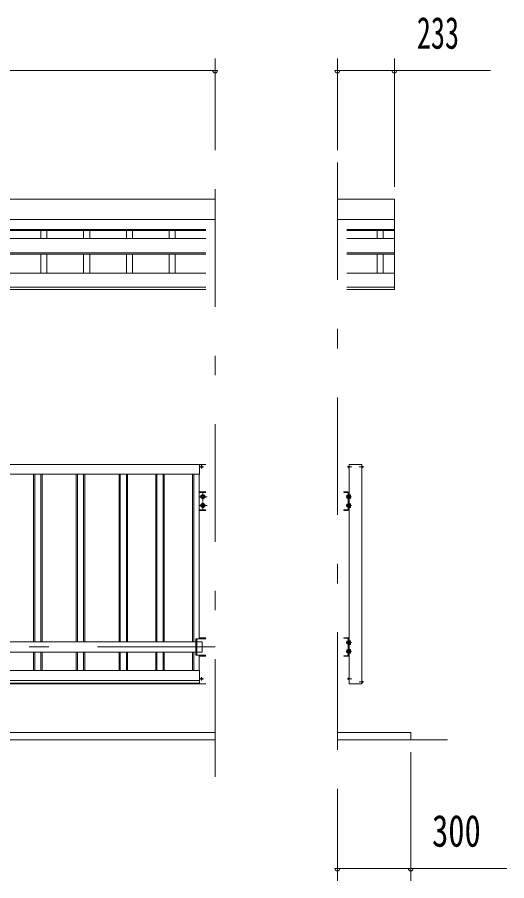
# Model space of a CAD drawing. Units: millimetres, scale not verified. Extents: x -23102 to 23102, y -10142 to 10142.
# Drawn here: x -9849 to -7848, y 1262 to 4790 of the extents above; entities that cross this region are included whole.
import ezdxf
from ezdxf.enums import TextEntityAlignment as Align

# ---------------------------------------------------------------- set-up
doc = ezdxf.new("R2010")
doc.units = ezdxf.units.MM
doc.header["$LTSCALE"] = 40
doc.linetypes.add('USER3', pattern=[24, 12, -5, 2, -5])
for name, color, linetype, lineweight in [('0-2_1-0BOLD', 7, 'Continuous', 18), ('0-3_1-2CENTER', 3, 'USER3', 18), ('0-4_1-4THIN', 4, 'Continuous', 18), ('0-5_1-5DIM', 3, 'Continuous', 18)]:
    doc.layers.add(name, color=color, linetype=linetype, lineweight=lineweight)
doc.styles.add('ＭＳ ゴシック', font='')
doc.styles.get('ＭＳ ゴシック').set_extended_font_data('MS Gothic')

msp = doc.modelspace()

# ---------------------------------------------------------------- linework, layer by layer
at = {"layer": '0-2_1-0BOLD'}
for p, q in [((-11840.69, 4047.36), (-9040.69, 4047.36)), ((-8540.69, 4047.36), (-8307.69, 4047.36)), ((-9040.69, 3963.71), (-11840.69, 3963.71)), ((-8307.69, 3963.71), (-8540.69, 3963.71)), ((-11802.54, 3922.52), (-9078.84, 3922.52)), ((-9078.84, 3918.97), (-11802.54, 3918.97)), ((-8502.54, 3922.52), (-8307.69, 3922.52)), ((-8307.69, 3918.97), (-8502.54, 3918.97)), ((-11802.54, 3886.76), (-9078.84, 3886.76)), ((-8502.54, 3886.76), (-8307.69, 3886.76)), ((-11802.54, 3827.93), (-9078.84, 3827.93)), ((-9078.84, 3822.03), (-11802.54, 3822.03)), ((-8307.69, 3827.93), (-8502.54, 3827.93)), ((-8502.54, 3822.03), (-8307.69, 3822.03)), ((-9078.84, 3744.31), (-11802.54, 3744.31)), ((-8307.69, 3744.31), (-8502.54, 3744.31)), ((-11802.54, 3686.67), (-9078.84, 3686.67)), ((-9078.84, 3678.33), (-11802.54, 3678.33)), ((-8502.54, 3686.67), (-8307.69, 3686.67)), ((-9078.83, 2963.17), (-11802.54, 2963.17)), ((-9104.08, 2923.17), (-9104.08, 2963.17)), ((-9096.34, 2953.38), (-9096.93, 2953.99)), ((-9096.34, 2952.96), (-9096.93, 2952.35)), ((-9095.89, 2953.84), (-9096.5, 2954.43)), ((-9095.89, 2952.51), (-9096.5, 2951.92)), ((-9095.47, 2953.84), (-9094.86, 2954.43)), ((-9095.47, 2952.51), (-9094.86, 2951.92)), ((-9095.01, 2953.38), (-9094.42, 2953.99)), ((-9095.01, 2952.96), (-9094.42, 2952.35)), ((-8493.03, 2956.67), (-8494.15, 2956.57)), ((-8493.03, 2949.67), (-8494.15, 2949.77)), ((-8493.32, 2949.67), (-8493.03, 2949.67)), ((-8493.03, 2963.17), (-8440.03, 2963.17)), ((-8493.03, 2839.67), (-8493.03, 2963.17)), ((-8440.03, 2956.67), (-8438.91, 2956.57)), ((-8440.03, 2949.67), (-8438.91, 2949.77)), ((-8439.74, 2949.67), (-8440.03, 2949.67)), ((-9104.08, 2923.17), (-11777.29, 2923.17)), ((-9105.68, 2923.17), (-9105.68, 2250.17)), ((-9078.83, 2851.17), (-9105.68, 2851.17)), ((-9078.83, 2848.87), (-9105.68, 2848.87)), ((-9097.18, 2834.92), (-9090.68, 2838.68)), ((-9090.68, 2838.68), (-9084.18, 2834.92)), ((-9084.18, 2834.92), (-9084.18, 2827.42)), ((-8498.53, 2851.17), (-8514.53, 2851.17)), ((-8514.53, 2848.87), (-8514.53, 2851.17)), ((-8498.53, 2848.87), (-8514.53, 2848.87)), ((-8502.43, 2836.07), (-8501.92, 2836.95)), ((-8502.43, 2826.27), (-8502.43, 2836.07)), ((-8501.92, 2836.95), (-8498.43, 2836.95)), ((-8501.92, 2834.06), (-8498.43, 2834.06)), ((-8501.92, 2828.29), (-8498.43, 2828.29)), ((-8498.43, 2824.92), (-8496.83, 2824.92)), ((-8496.83, 2847.17), (-8496.83, 2779.17)), ((-8494.53, 2847.17), (-8494.53, 2779.17)), ((-8492.93, 2839.67), (-8494.53, 2839.67)), ((-8492.93, 2822.67), (-8494.53, 2822.67)), ((-8493.03, 2803.67), (-8493.03, 2822.67)), ((-8492.93, 2822.67), (-8492.93, 2839.67)), ((-8488.12, 2838.68), (-8492.93, 2838.68)), ((-8488.12, 2834.92), (-8492.93, 2834.92)), ((-8488.12, 2827.42), (-8492.93, 2827.42)), ((-8488.12, 2823.67), (-8492.93, 2823.67)), ((-8487.43, 2837.47), (-8488.12, 2838.68)), ((-8487.43, 2824.87), (-8488.12, 2823.67)), ((-8487.43, 2824.87), (-8487.43, 2837.47)), ((-9097.18, 2798.92), (-9090.68, 2802.68)), ((-9090.68, 2802.68), (-9084.18, 2798.92)), ((-9084.18, 2798.92), (-9084.18, 2791.42)), ((-8502.43, 2800.07), (-8502.43, 2790.27)), ((-8502.43, 2790.27), (-8501.92, 2789.4)), ((-8501.92, 2798.06), (-8498.43, 2798.06)), ((-8501.92, 2792.28), (-8498.43, 2792.28)), ((-8501.92, 2789.4), (-8498.43, 2789.4)), ((-8498.43, 2801.42), (-8496.83, 2801.42)), ((-8492.93, 2803.67), (-8494.53, 2803.67)), ((-8492.93, 2786.67), (-8492.93, 2803.67)), ((-8488.12, 2802.68), (-8492.93, 2802.68)), ((-8488.12, 2798.92), (-8492.93, 2798.92)), ((-8488.12, 2791.42), (-8492.93, 2791.42)), ((-8488.12, 2787.67), (-8492.93, 2787.67)), ((-8487.43, 2801.47), (-8488.12, 2802.68)), ((-8487.43, 2788.87), (-8488.12, 2787.67)), ((-8487.43, 2788.87), (-8487.43, 2801.47)), ((-9078.83, 2777.47), (-9105.68, 2777.47)), ((-9078.83, 2775.17), (-9105.68, 2775.17)), ((-8514.53, 2775.17), (-8514.53, 2777.47)), ((-8498.53, 2777.47), (-8514.53, 2777.47)), ((-8498.53, 2775.17), (-8514.53, 2775.17)), ((-8492.93, 2786.67), (-8494.53, 2786.67)), ((-8493.03, 2067.17), (-8493.03, 2786.67)), ((-9118.84, 2238.52), (-11762.53, 2238.52)), ((-9115.64, 2184.17), (-9115.64, 2250.17)), ((-9093.19, 2238.52), (-9115.64, 2238.52)), ((-9078.84, 2255.17), (-9105.69, 2255.17)), ((-9078.84, 2252.87), (-9105.69, 2252.87)), ((-9093.19, 2195.82), (-9093.19, 2238.52)), ((-8498.53, 2255.17), (-8514.53, 2255.17)), ((-8514.53, 2252.87), (-8514.53, 2255.17)), ((-8498.53, 2252.87), (-8514.53, 2252.87)), ((-8502.43, 2240.07), (-8501.92, 2240.95)), ((-8502.43, 2230.27), (-8502.43, 2240.07)), ((-8501.92, 2240.95), (-8498.43, 2240.95)), ((-8501.92, 2238.06), (-8498.43, 2238.06)), ((-8501.92, 2232.29), (-8498.43, 2232.29)), ((-8498.43, 2228.92), (-8496.83, 2228.92)), ((-8496.83, 2251.17), (-8496.83, 2183.17)), ((-8494.53, 2251.17), (-8494.53, 2183.17)), ((-8492.93, 2243.67), (-8494.53, 2243.67)), ((-8492.93, 2226.67), (-8494.53, 2226.67)), ((-8492.93, 2226.67), (-8492.93, 2243.67)), ((-8488.12, 2242.68), (-8492.93, 2242.68)), ((-8488.12, 2238.92), (-8492.93, 2238.92)), ((-8488.12, 2231.42), (-8492.93, 2231.42)), ((-8488.12, 2227.67), (-8492.93, 2227.67)), ((-8487.43, 2241.47), (-8488.12, 2242.68)), ((-8487.43, 2228.87), (-8488.12, 2227.67)), ((-8487.43, 2228.87), (-8487.43, 2241.47)), ((-11762.53, 2195.82), (-9118.84, 2195.82)), ((-9115.64, 2195.82), (-9093.19, 2195.82)), ((-8502.43, 2204.07), (-8502.43, 2194.27)), ((-8502.43, 2194.27), (-8501.92, 2193.4)), ((-8501.92, 2202.06), (-8498.43, 2202.06)), ((-8501.92, 2196.28), (-8498.43, 2196.28)), ((-8501.92, 2193.4), (-8498.43, 2193.4)), ((-8498.43, 2205.42), (-8496.83, 2205.42)), ((-8492.93, 2207.67), (-8494.53, 2207.67)), ((-8492.93, 2190.67), (-8494.53, 2190.67)), ((-8492.93, 2190.67), (-8492.93, 2207.67)), ((-8488.12, 2206.68), (-8492.93, 2206.68)), ((-8488.12, 2202.92), (-8492.93, 2202.92)), ((-8488.12, 2195.42), (-8492.93, 2195.42)), ((-8488.12, 2191.67), (-8492.93, 2191.67)), ((-8487.43, 2205.47), (-8488.12, 2206.68)), ((-8487.43, 2192.87), (-8488.12, 2191.67)), ((-8487.43, 2192.87), (-8487.43, 2205.47)), ((-9078.84, 2181.47), (-9105.69, 2181.47)), ((-9078.84, 2179.17), (-9105.69, 2179.17)), ((-9105.68, 2184.17), (-9105.68, 2120.57)), ((-8514.53, 2179.17), (-8514.53, 2181.47)), ((-8498.53, 2181.47), (-8514.53, 2181.47)), ((-8498.53, 2179.17), (-8514.53, 2179.17)), ((-11777.29, 2120.57), (-9104.08, 2120.57)), ((-9104.08, 2120.57), (-9104.08, 2067.17)), ((-9096.34, 2087.38), (-9096.93, 2087.99)), ((-9096.34, 2086.96), (-9096.93, 2086.35)), ((-9095.89, 2087.84), (-9096.5, 2088.43)), ((-9095.89, 2086.51), (-9096.5, 2085.92)), ((-9095.47, 2087.84), (-9094.86, 2088.43)), ((-9095.47, 2086.51), (-9094.86, 2085.92)), ((-9095.01, 2087.38), (-9094.42, 2087.99)), ((-9095.01, 2086.96), (-9094.42, 2086.35)), ((-8493.03, 2090.67), (-8494.15, 2090.57)), ((-8493.03, 2083.67), (-8494.15, 2083.77)), ((-8493.32, 2083.67), (-8493.03, 2083.67)), ((-9078.83, 2067.17), (-11802.54, 2067.17)), ((-9104.08, 2080.57), (-11777.29, 2080.57)), ((-9104.08, 2068.77), (-11777.29, 2068.77)), ((-8440.03, 2077.67), (-8438.91, 2077.57)), ((-8440.03, 2070.67), (-8438.91, 2070.77)), ((-8439.74, 2070.67), (-8440.03, 2070.67)), ((-9040.69, 1867.17), (-11840.69, 1867.17)), ((-11840.69, 1837.17), (-9040.69, 1837.17)), ((-8540.69, 1837.17), (-8090.69, 1837.17))]:
    msp.add_line(p, q, dxfattribs=at)
for points in [[(-8307.69, 4047.36), (-8307.69, 3678.33), (-8502.54, 3678.33)], [(-8440.03, 2963.17), (-8440.03, 2067.17), (-8493.03, 2067.17)], [(-9097.18, 2834.92), (-9097.18, 2827.42), (-9090.68, 2823.67), (-9084.18, 2827.42)], [(-8502.43, 2826.27), (-8501.92, 2825.4), (-8498.43, 2825.4)], [(-8498.43, 2824.92), (-8498.43, 2837.42), (-8496.83, 2837.42)], [(-9097.18, 2798.92), (-9097.18, 2791.42), (-9090.68, 2787.67), (-9084.18, 2791.42)], [(-8502.43, 2800.07), (-8501.92, 2800.95), (-8498.43, 2800.95)], [(-8498.43, 2801.42), (-8498.43, 2788.92), (-8496.83, 2788.92)], [(-9078.84, 2250.17), (-9118.84, 2250.17), (-9118.84, 2184.17), (-9078.84, 2184.17)], [(-8502.43, 2230.27), (-8501.92, 2229.4), (-8498.43, 2229.4)], [(-8498.43, 2228.92), (-8498.43, 2241.42), (-8496.83, 2241.42)], [(-8502.43, 2204.07), (-8501.92, 2204.95), (-8498.43, 2204.95)], [(-8498.43, 2205.42), (-8498.43, 2192.92), (-8496.83, 2192.92)], [(-8240.69, 1837.17), (-8240.69, 1867.17), (-8540.69, 1867.17)]]:
    msp.add_lwpolyline(points, dxfattribs=at)
for centre, radius in [((-9095.68, 2953.17), 3.54), ((-9090.68, 2831.17), 8.5), ((-9090.68, 2831.17), 6.3), ((-9090.68, 2795.17), 8.5), ((-9090.68, 2795.17), 6.3), ((-9095.68, 2087.17), 3.54)]:
    msp.add_circle(centre, radius, dxfattribs=at)
for centre, radius, start, end in [((-9095.68, 2953.17), 1.5, 123.11206, 146.88794), ((-9095.68, 2953.17), 1.5, 213.11206, 236.88794), ((-9096.56, 2953.17), 0.3, 315.99959, 44.00041), ((-9095.68, 2954.05), 0.3, 225.99959, 314.00041), ((-9095.68, 2952.29), 0.3, 45.99959, 134.00041), ((-9094.79, 2953.17), 0.3, 135.99959, 224.00041), ((-9095.68, 2953.17), 1.5, 33.11206, 56.88794), ((-9095.68, 2953.17), 1.5, 303.11206, 326.88794), ((-8486.63, 2953.17), 9, 164.11915, 195.88085), ((-8494.03, 2955.28), 1.3, 95, 164.11915), ((-8494.03, 2951.07), 1.3, 195.88085, 265), ((-8439.02, 2955.28), 1.3, 15.88085, 85), ((-8439.02, 2951.07), 1.3, 275, 344.11915), ((-8446.43, 2953.17), 9, 344.11915, 15.88085), ((-8500.11, 2835.5), 2.32, 180, 218.54623), ((-8493.92, 2831.17), 8.51, 160.17089, 199.83133), ((-8500.11, 2826.84), 2.32, 141.46857, 180), ((-8498.53, 2847.17), 4, 0, 90), ((-8498.53, 2847.17), 1.7, 0, 90), ((-8497.89, 2831.17), 10.46, 338.97459, 21.02541), ((-8490.3, 2836.8), 2.88, 319.27318, 360), ((-8490.3, 2825.54), 2.88, 0, 40.72682), ((-8500.11, 2799.5), 2.32, 180, 218.53143), ((-8493.92, 2795.17), 8.51, 160.16867, 199.82911), ((-8500.11, 2790.84), 2.32, 141.45377, 180), ((-8497.89, 2795.17), 10.46, 338.97459, 21.02541), ((-8490.3, 2800.8), 2.88, 319.27318, 360), ((-8490.3, 2789.54), 2.88, 0, 40.72682), ((-8498.53, 2779.17), 4, 270, 0), ((-8498.53, 2779.17), 1.7, 270, 0), ((-8500.11, 2239.5), 2.32, 180, 218.54623), ((-8493.92, 2235.17), 8.51, 160.17089, 199.83133), ((-8500.11, 2230.84), 2.32, 141.46857, 180), ((-8498.53, 2251.17), 4, 0, 90), ((-8498.53, 2251.17), 1.7, 0, 90), ((-8497.89, 2235.17), 10.46, 338.97459, 21.02541), ((-8490.3, 2240.8), 2.88, 319.27318, 360), ((-8490.3, 2229.54), 2.88, 0, 40.72682), ((-8500.11, 2203.5), 2.32, 180, 218.53143), ((-8493.92, 2199.17), 8.51, 160.16867, 199.82911), ((-8500.11, 2194.84), 2.32, 141.45377, 180), ((-8497.89, 2199.17), 10.46, 338.97459, 21.02541), ((-8490.3, 2204.8), 2.88, 319.27318, 360), ((-8490.3, 2193.54), 2.88, 0, 40.72682), ((-8498.53, 2183.17), 4, 270, 0), ((-8498.53, 2183.17), 1.7, 270, 0), ((-9095.68, 2087.17), 1.5, 123.11206, 146.88794), ((-9095.68, 2087.17), 1.5, 213.11206, 236.88794), ((-9096.56, 2087.17), 0.3, 315.99959, 44.00041), ((-9095.68, 2088.05), 0.3, 225.99959, 314.00041), ((-9095.68, 2086.29), 0.3, 45.99959, 134.00041), ((-9094.79, 2087.17), 0.3, 135.99959, 224.00041), ((-9095.68, 2087.17), 1.5, 33.11206, 56.88794), ((-9095.68, 2087.17), 1.5, 303.11206, 326.88794), ((-8486.63, 2087.17), 9, 164.11915, 195.88085), ((-8494.03, 2089.28), 1.3, 95, 164.11915), ((-8494.03, 2085.07), 1.3, 195.88085, 265), ((-8439.02, 2076.28), 1.3, 15.88085, 85), ((-8439.02, 2072.07), 1.3, 275, 344.11915), ((-8446.43, 2074.17), 9, 344.11915, 15.88085)]:
    msp.add_arc(centre, radius, start, end, dxfattribs=at)
at = {"layer": '0-3_1-2CENTER'}
for p, q in [((-9040.69, 1687.17), (-9040.69, 4197.37)), ((-8540.69, 4197.18), (-8540.69, 1687.17)), ((-9102.76, 2953.17), (-9088.6, 2953.17)), ((-9095.68, 2960.25), (-9095.68, 2946.09)), ((-8500.63, 2953.17), (-8481.03, 2953.17)), ((-8432.43, 2953.17), (-8452.03, 2953.17)), ((-9073.68, 2831.17), (-9107.68, 2831.17)), ((-9090.68, 2848.17), (-9090.68, 2814.17)), ((-8504.68, 2831.17), (-8482.52, 2831.17)), ((-9073.68, 2795.17), (-9107.68, 2795.17)), ((-9090.68, 2812.17), (-9090.68, 2778.17)), ((-8504.68, 2795.17), (-8482.52, 2795.17)), ((-8504.68, 2235.17), (-8482.52, 2235.17)), ((-9040.69, 2217.17), (-11840.69, 2217.17)), ((-8504.68, 2199.17), (-8482.52, 2199.17)), ((-9102.76, 2087.17), (-9088.6, 2087.17)), ((-9095.68, 2094.25), (-9095.68, 2080.09)), ((-8500.63, 2087.17), (-8481.03, 2087.17)), ((-8432.43, 2074.17), (-8452.03, 2074.17))]:
    msp.add_line(p, q, dxfattribs=at)
at = {"layer": '0-4_1-4THIN'}
for p, q in [((-9753.19, 3886.76), (-9753.19, 3918.97)), ((-9728.2, 3918.97), (-9728.2, 3886.76)), ((-9578.19, 3918.97), (-9578.19, 3886.76)), ((-9553.2, 3886.76), (-9553.2, 3918.97)), ((-9403.19, 3886.76), (-9403.19, 3918.97)), ((-9378.2, 3918.97), (-9378.2, 3886.76)), ((-9228.19, 3918.97), (-9228.19, 3886.76)), ((-9203.2, 3886.76), (-9203.2, 3918.97)), ((-8378.19, 3918.97), (-8378.19, 3886.76)), ((-8353.19, 3886.76), (-8353.19, 3918.97)), ((-9753.19, 3744.31), (-9753.19, 3822.03)), ((-9728.2, 3822.03), (-9728.2, 3744.31)), ((-9578.19, 3822.03), (-9578.19, 3744.31)), ((-9553.2, 3744.31), (-9553.2, 3822.03)), ((-9403.19, 3744.31), (-9403.19, 3822.03)), ((-9378.2, 3822.03), (-9378.2, 3744.31)), ((-9228.19, 3822.03), (-9228.19, 3744.31)), ((-9203.2, 3744.31), (-9203.2, 3822.03)), ((-8378.19, 3822.03), (-8378.19, 3744.31)), ((-8353.19, 3744.31), (-8353.19, 3822.03)), ((-9783.18, 2923.17), (-9783.18, 2238.52)), ((-9778.18, 2923.17), (-9778.18, 2238.52)), ((-9753.18, 2923.17), (-9753.18, 2238.52)), ((-9748.18, 2923.17), (-9748.18, 2238.52)), ((-9608.18, 2923.17), (-9608.18, 2238.52)), ((-9603.18, 2923.17), (-9603.18, 2238.52)), ((-9578.18, 2923.17), (-9578.18, 2238.52)), ((-9573.18, 2923.17), (-9573.18, 2238.52)), ((-9433.18, 2923.17), (-9433.18, 2238.52)), ((-9428.18, 2923.17), (-9428.18, 2238.52)), ((-9403.18, 2923.17), (-9403.18, 2238.52)), ((-9398.18, 2923.17), (-9398.18, 2238.52)), ((-9283.18, 2923.17), (-9283.18, 2238.52)), ((-9278.18, 2923.17), (-9278.18, 2238.52)), ((-9253.18, 2923.17), (-9253.18, 2238.52)), ((-9248.18, 2923.17), (-9248.18, 2238.52)), ((-9133.18, 2923.17), (-9133.18, 2238.52)), ((-9128.18, 2923.17), (-9128.18, 2238.52)), ((-9783.18, 2195.82), (-9783.18, 2120.57)), ((-9778.18, 2195.82), (-9778.18, 2120.57)), ((-9753.18, 2195.82), (-9753.18, 2120.57)), ((-9748.18, 2195.82), (-9748.18, 2120.57)), ((-9608.18, 2195.82), (-9608.18, 2120.57)), ((-9603.18, 2195.82), (-9603.18, 2120.57)), ((-9578.18, 2195.82), (-9578.18, 2120.57)), ((-9573.18, 2195.82), (-9573.18, 2120.57)), ((-9433.18, 2195.82), (-9433.18, 2120.57)), ((-9428.18, 2195.82), (-9428.18, 2120.57)), ((-9403.18, 2195.82), (-9403.18, 2120.57)), ((-9398.18, 2195.82), (-9398.18, 2120.57)), ((-9283.18, 2195.82), (-9283.18, 2120.57)), ((-9278.18, 2195.82), (-9278.18, 2120.57)), ((-9253.18, 2195.82), (-9253.18, 2120.57)), ((-9248.18, 2195.82), (-9248.18, 2120.57)), ((-9133.18, 2195.82), (-9133.18, 2120.57)), ((-9128.18, 2195.82), (-9128.18, 2120.57))]:
    msp.add_line(p, q, dxfattribs=at)
at = {"layer": '0-5_1-5DIM'}
for p, q in [((-9040.69, 4622.18), (-9040.69, 4247.37)), ((-8540.69, 4622.18), (-8540.69, 4247.18)), ((-8307.69, 4622.18), (-8307.69, 4097.36)), ((-11840.69, 4572.18), (-9040.69, 4572.18)), ((-9030.69, 4572.17), (-9050.69, 4572.17)), ((-8530.69, 4572.17), (-8550.69, 4572.17)), ((-8540.69, 4572.18), (-8307.69, 4572.18)), ((-8297.69, 4572.17), (-8317.69, 4572.17)), ((-8307.69, 4572.18), (-7915.19, 4572.18)), ((-8240.69, 1262.17), (-8240.69, 1787.17)), ((-8540.69, 1262.17), (-8540.69, 1637.17)), ((-8530.69, 1312.17), (-8550.69, 1312.17)), ((-8540.69, 1312.17), (-8240.69, 1312.17)), ((-8230.69, 1312.17), (-8250.69, 1312.17)), ((-8240.69, 1312.17), (-7848.19, 1312.17))]:
    msp.add_line(p, q, dxfattribs=at)
for centre in [(-9040.69, 4572.17), (-8540.69, 4572.17), (-8307.69, 4572.17), (-8540.69, 1312.17), (-8240.69, 1312.17)]:
    msp.add_arc(centre, 10, 180, 0, dxfattribs=at)

# ---------------------------------------------------------------- texts
at = {"layer": '0-5_1-5DIM', "color": 7, "style": 'ＭＳ ゴシック'}
for s, width, p in [('233', 0.65, (-8215.86, 4622.17)), ('300', 0.75, (-8153.54, 1362.17))]:
    msp.add_text(s, height=130.2, dxfattribs=dict(at, width=width)).set_placement(p, align=Align.BOTTOM_LEFT)

doc.saveas('drawing.dxf')
